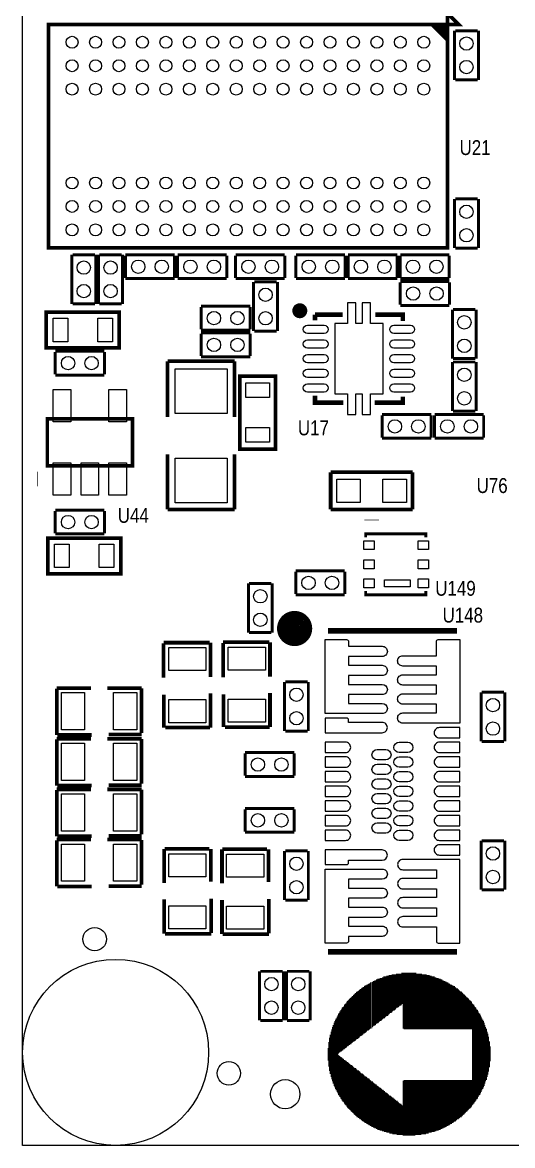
# Model space of a CAD drawing. Extents: x 0 to 80, y 0 to 80.
# Drawn here: x 0 to 16.72, y 0 to 38.32 of the extents above; entities that cross this region are included whole.
import ezdxf
from ezdxf.enums import TextEntityAlignment as Align

# ---------------------------------------------------------------- set-up
doc = ezdxf.new("R2010")
doc.units = 0
for name, color, linetype in [('BG_OUTLINE', 2, 'CONTINUOUS'), ('BG_SILKSCREEN_TOP', 1, 'CONTINUOUS'), ('PG_SILKSCREEN_TOP', 3, 'CONTINUOUS'), ('PIN_TOP', 4, 'CONTINUOUS'), ('RD_SILKSCREEN_TOP', 5, 'CONTINUOUS')]:
    doc.layers.add(name, color=color, linetype=linetype)

msp = doc.modelspace()

# ---------------------------------------------------------------- linework, layer by layer
at = {"layer": 'BG_OUTLINE'}
msp.add_lwpolyline([(0, 0), (0, 79.99984), (79.99984, 79.99984), (79.99984, 0)], close=True, dxfattribs=at)
at = {"layer": 'BG_SILKSCREEN_TOP', "const_width": 0.0254}
for points in [[(12.276836, 4.294886), (12.276836, 5.742686)], [(12.302236, 4.320286), (12.302236, 5.742686)], [(12.327636, 4.345686), (12.327636, 5.768086)], [(12.353036, 4.345686), (12.353036, 5.768086)], [(12.378436, 4.371086), (12.378436, 5.768086)], [(12.403836, 4.396486), (12.403836, 5.768086)], [(12.429236, 4.421886), (12.429236, 5.793486)], [(12.454636, 4.421886), (12.454636, 5.793486)], [(12.480036, 4.447286), (12.480036, 5.793486)], [(12.505436, 4.472686), (12.505436, 5.818886)], [(12.530836, 4.498086), (12.530836, 5.818886)], [(12.556236, 4.523486), (12.556236, 5.818886)], [(12.581636, 4.523486), (12.581636, 5.818886)], [(12.607036, 4.548886), (12.607036, 5.844286)], [(12.632436, 4.574286), (12.632436, 5.844286)], [(12.657836, 4.599686), (12.657836, 5.844286)], [(12.683236, 4.599686), (12.683236, 5.844286)], [(12.708636, 4.625086), (12.708636, 5.844286)], [(12.734036, 4.650486), (12.734036, 5.844286)], [(12.759436, 4.675886), (12.759436, 5.869686)], [(12.784836, 4.701286), (12.784836, 5.869686)], [(12.810236, 4.701286), (12.810236, 5.869686)], [(12.835636, 4.726686), (12.835636, 5.869686)], [(12.861036, 4.752086), (12.861036, 5.869686)], [(12.886436, 4.777486), (12.886436, 5.869686)], [(12.911836, 4.777486), (12.911836, 5.869686)], [(12.937236, 4.802886), (12.937236, 5.895086)], [(12.962636, 4.828286), (12.962636, 5.895086)], [(12.988036, 3.990086), (12.988036, 5.895086)], [(13.013436, 3.964686), (13.013436, 5.895086)], [(13.038836, 3.964686), (13.038836, 5.895086)], [(13.064236, 3.964686), (13.064236, 5.895086)], [(13.089636, 3.964686), (13.089636, 5.895086)], [(13.115036, 3.964686), (13.115036, 5.895086)], [(13.140436, 3.964686), (13.140436, 5.895086)], [(13.165836, 3.964686), (13.165836, 5.895086)], [(13.191236, 3.964686), (13.191236, 5.895086)], [(13.216636, 3.964686), (13.216636, 5.895086)], [(13.242036, 3.964686), (13.242036, 5.895086)], [(13.267436, 3.964686), (13.267436, 5.895086)], [(13.292836, 3.964686), (13.292836, 5.895086)], [(13.318236, 3.964686), (13.318236, 5.895086)], [(13.343636, 3.964686), (13.343636, 5.895086)], [(13.369036, 3.964686), (13.369036, 5.895086)], [(13.394436, 3.964686), (13.394436, 5.895086)], [(13.419836, 3.964686), (13.419836, 5.895086)], [(13.445236, 3.964686), (13.445236, 5.869686)], [(13.470636, 3.964686), (13.470636, 5.869686)], [(13.496036, 3.964686), (13.496036, 5.869686)], [(13.521436, 3.964686), (13.521436, 5.869686)], [(13.546836, 3.964686), (13.546836, 5.869686)], [(13.572236, 3.964686), (13.572236, 5.869686)], [(13.597636, 3.964686), (13.597636, 5.869686)], [(13.623036, 3.964686), (13.623036, 5.869686)], [(13.648436, 3.964686), (13.648436, 5.844286)], [(13.673836, 3.964686), (13.673836, 5.844286)], [(13.699236, 3.964686), (13.699236, 5.844286)], [(13.724636, 3.964686), (13.724636, 5.844286)], [(13.750036, 3.964686), (13.750036, 5.844286)], [(13.775436, 3.964686), (13.775436, 5.844286)], [(13.800836, 3.964686), (13.800836, 5.818886)], [(13.826236, 3.964686), (13.826236, 5.818886)], [(13.851636, 3.964686), (13.851636, 5.818886)], [(13.877036, 3.964686), (13.877036, 5.818886)], [(13.902436, 3.964686), (13.902436, 5.793486)], [(13.927836, 3.964686), (13.927836, 5.793486)], [(13.953236, 3.964686), (13.953236, 5.793486)], [(13.978636, 3.964686), (13.978636, 5.768086)], [(14.004036, 3.964686), (14.004036, 5.768086)], [(14.029436, 3.964686), (14.029436, 5.768086)], [(14.054836, 3.964686), (14.054836, 5.768086)], [(14.080236, 3.964686), (14.080236, 5.742686)], [(14.105636, 3.964686), (14.105636, 5.742686)], [(11.565636, 3.736086), (11.565636, 5.361686)], [(11.591036, 3.761486), (11.591036, 5.387086)], [(11.616436, 3.786886), (11.616436, 5.412486)], [(11.641836, 3.812286), (11.641836, 5.412486)], [(11.667236, 3.812286), (11.667236, 5.437886)], [(11.692636, 3.837686), (11.692636, 5.463286)], [(11.718036, 3.863086), (11.718036, 5.463286)], [(11.743436, 3.888486), (11.743436, 5.488686)], [(11.768836, 3.913886), (11.768836, 5.488686)], [(11.794236, 3.913886), (11.794236, 5.514086)], [(11.819636, 3.939286), (11.819636, 5.539486)], [(11.845036, 3.964686), (11.845036, 5.539486)], [(11.870436, 3.990086), (11.870436, 5.564886)], [(11.895836, 3.990086), (11.895836, 5.564886)], [(11.923014, 4.000246), (11.923014, 5.575046)], [(11.946636, 4.040886), (11.946636, 5.590286)], [(11.972036, 4.066286), (11.972036, 5.615686)], [(11.997436, 4.091686), (11.997436, 5.615686)], [(12.022836, 4.091686), (12.022836, 5.641086)], [(12.048236, 4.117086), (12.048236, 5.641086)], [(12.073636, 4.142486), (12.073636, 5.666486)], [(12.099036, 4.167886), (12.099036, 5.666486)], [(12.124436, 4.167886), (12.124436, 5.691886)], [(12.149836, 4.193286), (12.149836, 5.691886)], [(12.175236, 4.218686), (12.175236, 5.691886)], [(12.200636, 4.244086), (12.200636, 5.717286)], [(12.226036, 4.244086), (12.226036, 5.717286)], [(12.251436, 4.269486), (12.251436, 5.717286)], [(14.131036, 3.964686), (14.131036, 5.717286)], [(14.156436, 3.964686), (14.156436, 5.717286)], [(14.181836, 3.964686), (14.181836, 5.717286)], [(14.207236, 3.964686), (14.207236, 5.691886)], [(14.232636, 3.964686), (14.232636, 5.691886)], [(14.258036, 3.964686), (14.258036, 5.691886)], [(14.283436, 3.964686), (14.283436, 5.666486)], [(14.308836, 3.964686), (14.308836, 5.666486)], [(14.334236, 3.964686), (14.334236, 5.641086)], [(14.359636, 3.964686), (14.359636, 5.641086)], [(14.385036, 3.964686), (14.385036, 5.615686)], [(14.410436, 3.964686), (14.410436, 5.615686)], [(14.435836, 3.964686), (14.435836, 5.590286)], [(14.461236, 3.964686), (14.461236, 5.590286)], [(14.486636, 3.964686), (14.486636, 5.564886)], [(14.512036, 3.964686), (14.512036, 5.564886)], [(14.537436, 3.964686), (14.537436, 5.539486)], [(14.562836, 3.964686), (14.562836, 5.539486)], [(14.588236, 3.964686), (14.588236, 5.514086)], [(14.613636, 3.964686), (14.613636, 5.488686)], [(14.639036, 3.964686), (14.639036, 5.488686)], [(14.664436, 3.964686), (14.664436, 5.463286)], [(14.689836, 3.964686), (14.689836, 5.463286)], [(14.715236, 3.964686), (14.715236, 5.437886)], [(14.740636, 3.964686), (14.740636, 5.437886)], [(14.766036, 3.964686), (14.766036, 5.412486)], [(14.791436, 3.964686), (14.791436, 5.387086)], [(14.816836, 3.964686), (14.816836, 5.361686)], [(14.842236, 3.964686), (14.842236, 5.361686)], [(11.133836, 3.405886), (11.133836, 4.980686)], [(11.159236, 3.431286), (11.159236, 5.006086)], [(11.184636, 3.456686), (11.184636, 5.031486)], [(11.210036, 3.456686), (11.210036, 5.056886)], [(11.235436, 3.482086), (11.235436, 5.082286)], [(11.260836, 3.507486), (11.260836, 5.107686)], [(11.286236, 3.532886), (11.286236, 5.133086)], [(11.311636, 3.558286), (11.311636, 5.158486)], [(11.337036, 3.558286), (11.337036, 5.183886)], [(11.362436, 3.583686), (11.362436, 5.209286)], [(11.387836, 3.609086), (11.387836, 5.234686)], [(11.413236, 3.634486), (11.413236, 5.260086)], [(11.438636, 3.634486), (11.438636, 5.260086)], [(11.464036, 3.659886), (11.464036, 5.285486)], [(11.489436, 3.685286), (11.489436, 5.310886)], [(11.514836, 3.710686), (11.514836, 5.336286)], [(11.540236, 3.736086), (11.540236, 5.336286)], [(14.867636, 3.964686), (14.867636, 5.336286)], [(14.893036, 3.964686), (14.893036, 5.310886)], [(14.918436, 3.964686), (14.918436, 5.285486)], [(14.943836, 3.964686), (14.943836, 5.260086)], [(14.969236, 3.964686), (14.969236, 5.260086)], [(14.994636, 3.964686), (14.994636, 5.234686)], [(15.020036, 3.964686), (15.020036, 5.209286)], [(15.045436, 3.964686), (15.045436, 5.183886)], [(15.070836, 3.964686), (15.070836, 5.158486)], [(15.096236, 3.964686), (15.096236, 5.133086)], [(15.121636, 3.964686), (15.121636, 5.107686)], [(15.147036, 3.964686), (15.147036, 5.082286)], [(15.172436, 3.964686), (15.172436, 5.056886)], [(15.197836, 3.964686), (15.197836, 5.031486)], [(15.223236, 3.964686), (15.223236, 5.006086)], [(15.248636, 3.964686), (15.248636, 4.980686)], [(10.854436, 3.202686), (10.854436, 4.625086)], [(10.879836, 3.202686), (10.879836, 4.650486)], [(10.905236, 3.228086), (10.905236, 4.701286)], [(10.930636, 3.253486), (10.930636, 4.726686)], [(10.956036, 3.278886), (10.956036, 4.752086)], [(10.981436, 3.278886), (10.981436, 4.802886)], [(11.006836, 3.304286), (11.006836, 4.828286)], [(11.032236, 3.329686), (11.032236, 4.853686)], [(11.057636, 3.355086), (11.057636, 4.904486)], [(11.083036, 3.380486), (11.083036, 4.929886)], [(11.108436, 3.380486), (11.108436, 4.955286)], [(15.274036, 3.964686), (15.274036, 4.955286)], [(15.299436, 3.964686), (15.299436, 4.929886)], [(15.324836, 3.964686), (15.324836, 4.904486)], [(15.350236, 1.373886), (15.350236, 4.853686)], [(15.375636, 1.399286), (15.375636, 4.828286)], [(15.401036, 1.424686), (15.401036, 4.802886)], [(15.426436, 1.475486), (15.426436, 4.752086)], [(15.451836, 1.500886), (15.451836, 4.726686)], [(15.477236, 1.526286), (15.477236, 4.701286)], [(15.502636, 1.577086), (15.502636, 4.650486)], [(15.528036, 1.602486), (15.528036, 4.625086)], [(10.651236, 1.983486), (10.651236, 4.244086)], [(10.676636, 1.932686), (10.676636, 4.294886)], [(10.702036, 1.881886), (10.702036, 4.345686)], [(10.727436, 1.831086), (10.727436, 4.396486)], [(10.752836, 1.780286), (10.752836, 4.447286)], [(10.778236, 3.126486), (10.778236, 4.498086)], [(10.803636, 3.151886), (10.803636, 4.523486)], [(10.829036, 3.177286), (10.829036, 4.574286)], [(15.553436, 1.653286), (15.553436, 4.574286)], [(15.578836, 1.704086), (15.578836, 4.523486)], [(15.604236, 1.729486), (15.604236, 4.498086)], [(15.629636, 1.780286), (15.629636, 4.447286)], [(15.655036, 1.831086), (15.655036, 4.396486)], [(15.680436, 1.881886), (15.680436, 4.345686)], [(15.705836, 1.932686), (15.705836, 4.294886)], [(15.731236, 1.983486), (15.731236, 4.244086)], [(10.524236, 2.339086), (10.524236, 3.888486)], [(10.549636, 2.262886), (10.549636, 3.964686)], [(10.575036, 2.186686), (10.575036, 4.040886)], [(10.600436, 2.110486), (10.600436, 4.117086)], [(10.625836, 2.034286), (10.625836, 4.193286)], [(15.756636, 2.034286), (15.756636, 4.193286)], [(15.782036, 2.110486), (15.782036, 4.117086)], [(15.807436, 2.186686), (15.807436, 4.040886)], [(15.832836, 2.237486), (15.832836, 3.990086)], [(15.858236, 2.339086), (15.858236, 3.888486)], [(10.448036, 2.694686), (10.448036, 3.532886)], [(10.473436, 2.542286), (10.473436, 3.685286)], [(10.498836, 2.440686), (10.498836, 3.786886)], [(15.883636, 2.415286), (15.883636, 3.812286)], [(15.909036, 2.516886), (15.909036, 3.710686)], [(15.934436, 2.669286), (15.934436, 3.558286)], [(10.422636, 2.897886), (10.422636, 3.329686)], [(10.778236, 1.729486), (10.778236, 3.101086)], [(10.803636, 1.704086), (10.803636, 3.075686)], [(15.959836, 2.872486), (15.959836, 3.380486)], [(10.829036, 1.653286), (10.829036, 3.050286)], [(10.854436, 1.602486), (10.854436, 3.024886)], [(10.879836, 1.577086), (10.879836, 3.024886)], [(10.905236, 1.526286), (10.905236, 2.999486)], [(10.930636, 1.500886), (10.930636, 2.974086)], [(10.956036, 1.475486), (10.956036, 2.948686)], [(10.981436, 1.424686), (10.981436, 2.923286)], [(11.006836, 1.399286), (11.006836, 2.923286)], [(11.032236, 1.373886), (11.032236, 2.897886)], [(11.057636, 1.323086), (11.057636, 2.872486)], [(11.083036, 1.297686), (11.083036, 2.847086)], [(11.108436, 1.272286), (11.108436, 2.847086)], [(11.133836, 1.246886), (11.133836, 2.821686)], [(11.159236, 1.221486), (11.159236, 2.796286)], [(11.184636, 1.196086), (11.184636, 2.770886)], [(11.210036, 1.170686), (11.210036, 2.745486)], [(11.235436, 1.145286), (11.235436, 2.745486)], [(11.260836, 1.119886), (11.260836, 2.720086)], [(11.286236, 1.094486), (11.286236, 2.694686)], [(11.311636, 1.069086), (11.311636, 2.669286)], [(11.337036, 1.043686), (11.337036, 2.643886)], [(11.362436, 1.018286), (11.362436, 2.643886)], [(11.387836, 0.992886), (11.387836, 2.618486)], [(11.413236, 0.967486), (11.413236, 2.593086)], [(11.438636, 0.967486), (11.438636, 2.567686)], [(11.464036, 0.942086), (11.464036, 2.567686)], [(11.489436, 0.916686), (11.489436, 2.542286)], [(11.514836, 0.891286), (11.514836, 2.516886)], [(11.540236, 0.891286), (11.540236, 2.491486)], [(11.565636, 0.865886), (11.565636, 2.466086)], [(11.591036, 0.840486), (11.591036, 2.466086)], [(11.616436, 0.815086), (11.616436, 2.440686)], [(11.641836, 0.815086), (11.641836, 2.415286)], [(11.667236, 0.789686), (11.667236, 2.389886)], [(11.692636, 0.764286), (11.692636, 2.364486)], [(11.718036, 0.764286), (11.718036, 2.364486)], [(11.743436, 0.738886), (11.743436, 2.339086)], [(11.768836, 0.738886), (11.768836, 2.313686)], [(11.794236, 0.713486), (11.794236, 2.288286)], [(11.819636, 0.688086), (11.819636, 2.288286)], [(11.845036, 0.688086), (11.845036, 2.262886)], [(11.870436, 0.662686), (11.870436, 2.237486)], [(11.895836, 0.662686), (11.895836, 2.212086)], [(11.921236, 0.637286), (11.921236, 2.186686)], [(11.946636, 0.637286), (11.946636, 2.186686)], [(11.972036, 0.611886), (11.972036, 2.161286)], [(11.997436, 0.611886), (11.997436, 2.135886)], [(12.022836, 0.586486), (12.022836, 2.110486)], [(12.048236, 0.586486), (12.048236, 2.085086)], [(12.073636, 0.561086), (12.073636, 2.085086)], [(12.099036, 0.561086), (12.099036, 2.059686)], [(12.124436, 0.535686), (12.124436, 2.034286)], [(12.149836, 0.535686), (12.149836, 2.008886)], [(12.175236, 0.535686), (12.175236, 1.983486)], [(12.200636, 0.510286), (12.200636, 1.983486)], [(12.226036, 0.510286), (12.226036, 1.958086)], [(12.251436, 0.510286), (12.251436, 1.932686)], [(12.276836, 0.484886), (12.276836, 1.907286)], [(12.302236, 0.484886), (12.302236, 1.907286)], [(12.988036, 0.332486), (12.988036, 2.212086)], [(13.013436, 0.332486), (13.013436, 2.237486)], [(13.038836, 0.332486), (13.038836, 2.237486)], [(13.064236, 0.332486), (13.064236, 2.237486)], [(13.089636, 0.332486), (13.089636, 2.237486)], [(13.115036, 0.332486), (13.115036, 2.237486)], [(13.140436, 0.332486), (13.140436, 2.237486)], [(13.165836, 0.332486), (13.165836, 2.237486)], [(13.191236, 0.332486), (13.191236, 2.237486)], [(13.216636, 0.332486), (13.216636, 2.237486)], [(13.242036, 0.332486), (13.242036, 2.237486)], [(13.267436, 0.332486), (13.267436, 2.237486)], [(13.292836, 0.332486), (13.292836, 2.237486)], [(13.318236, 0.332486), (13.318236, 2.237486)], [(13.343636, 0.332486), (13.343636, 2.237486)], [(13.369036, 0.332486), (13.369036, 2.237486)], [(13.394436, 0.332486), (13.394436, 2.237486)], [(13.419836, 0.357886), (13.419836, 2.237486)], [(13.445236, 0.357886), (13.445236, 2.237486)], [(13.470636, 0.357886), (13.470636, 2.237486)], [(13.496036, 0.357886), (13.496036, 2.237486)], [(13.521436, 0.357886), (13.521436, 2.237486)], [(13.546836, 0.357886), (13.546836, 2.237486)], [(13.572236, 0.357886), (13.572236, 2.237486)], [(13.597636, 0.357886), (13.597636, 2.237486)], [(13.623036, 0.383286), (13.623036, 2.237486)], [(13.648436, 0.383286), (13.648436, 2.237486)], [(13.673836, 0.383286), (13.673836, 2.237486)], [(13.699236, 0.383286), (13.699236, 2.237486)], [(13.724636, 0.383286), (13.724636, 2.237486)], [(13.750036, 0.383286), (13.750036, 2.237486)], [(13.775436, 0.408686), (13.775436, 2.237486)], [(13.800836, 0.408686), (13.800836, 2.237486)], [(13.826236, 0.408686), (13.826236, 2.237486)], [(13.851636, 0.408686), (13.851636, 2.237486)], [(13.877036, 0.434086), (13.877036, 2.237486)], [(13.902436, 0.434086), (13.902436, 2.237486)], [(13.927836, 0.434086), (13.927836, 2.237486)], [(13.953236, 0.434086), (13.953236, 2.237486)], [(13.978636, 0.459486), (13.978636, 2.237486)], [(14.004036, 0.459486), (14.004036, 2.237486)], [(14.029436, 0.459486), (14.029436, 2.237486)], [(14.054836, 0.459486), (14.054836, 2.237486)], [(14.080236, 0.484886), (14.080236, 2.237486)], [(14.105636, 0.484886), (14.105636, 2.237486)], [(14.131036, 0.510286), (14.131036, 2.237486)], [(14.156436, 0.510286), (14.156436, 2.237486)], [(14.181836, 0.510286), (14.181836, 2.237486)], [(14.207236, 0.535686), (14.207236, 2.237486)], [(14.232636, 0.535686), (14.232636, 2.237486)], [(14.258036, 0.535686), (14.258036, 2.237486)], [(14.283436, 0.561086), (14.283436, 2.237486)], [(14.308836, 0.561086), (14.308836, 2.237486)], [(14.334236, 0.586486), (14.334236, 2.237486)], [(14.359636, 0.586486), (14.359636, 2.237486)], [(14.385036, 0.611886), (14.385036, 2.237486)], [(14.410436, 0.611886), (14.410436, 2.237486)], [(14.435836, 0.637286), (14.435836, 2.237486)], [(14.461236, 0.637286), (14.461236, 2.237486)], [(14.486636, 0.662686), (14.486636, 2.237486)], [(14.512036, 0.662686), (14.512036, 2.237486)], [(14.537436, 0.688086), (14.537436, 2.237486)], [(14.562836, 0.688086), (14.562836, 2.237486)], [(14.588236, 0.713486), (14.588236, 2.237486)], [(14.613636, 0.738886), (14.613636, 2.237486)], [(14.639036, 0.738886), (14.639036, 2.237486)], [(14.664436, 0.764286), (14.664436, 2.237486)], [(14.689836, 0.764286), (14.689836, 2.237486)], [(14.715236, 0.789686), (14.715236, 2.237486)], [(14.740636, 0.815086), (14.740636, 2.237486)], [(14.766036, 0.815086), (14.766036, 2.237486)], [(14.791436, 0.840486), (14.791436, 2.237486)], [(14.816836, 0.865886), (14.816836, 2.237486)], [(14.842236, 0.891286), (14.842236, 2.237486)], [(14.867636, 0.891286), (14.867636, 2.237486)], [(14.893036, 0.916686), (14.893036, 2.237486)], [(14.918436, 0.942086), (14.918436, 2.237486)], [(14.943836, 0.967486), (14.943836, 2.237486)], [(14.969236, 0.967486), (14.969236, 2.237486)], [(14.994636, 0.992886), (14.994636, 2.237486)], [(15.020036, 1.018286), (15.020036, 2.237486)], [(15.045436, 1.043686), (15.045436, 2.237486)], [(15.070836, 1.069086), (15.070836, 2.237486)], [(15.096236, 1.094486), (15.096236, 2.237486)], [(15.121636, 1.119886), (15.121636, 2.237486)], [(15.147036, 1.145286), (15.147036, 2.237486)], [(15.172436, 1.170686), (15.172436, 2.237486)], [(15.197836, 1.196086), (15.197836, 2.237486)], [(15.223236, 1.221486), (15.223236, 2.237486)], [(15.248636, 1.246886), (15.248636, 2.237486)], [(15.274036, 1.272286), (15.274036, 2.237486)], [(15.299436, 1.297686), (15.299436, 2.237486)], [(15.324836, 1.323086), (15.324836, 2.237486)], [(12.327636, 0.484886), (12.327636, 1.881886)], [(12.353036, 0.459486), (12.353036, 1.856486)], [(12.378436, 0.459486), (12.378436, 1.831086)], [(12.403836, 0.459486), (12.403836, 1.805686)], [(12.429236, 0.434086), (12.429236, 1.805686)], [(12.454636, 0.434086), (12.454636, 1.780286)], [(12.480036, 0.434086), (12.480036, 1.754886)], [(12.505436, 0.434086), (12.505436, 1.729486)], [(12.530836, 0.408686), (12.530836, 1.704086)], [(12.556236, 0.408686), (12.556236, 1.704086)], [(12.581636, 0.408686), (12.581636, 1.678686)], [(12.607036, 0.408686), (12.607036, 1.653286)], [(12.632436, 0.383286), (12.632436, 1.627886)], [(12.657836, 0.383286), (12.657836, 1.627886)], [(12.683236, 0.383286), (12.683236, 1.602486)], [(12.708636, 0.383286), (12.708636, 1.577086)], [(12.734036, 0.383286), (12.734036, 1.551686)], [(12.759436, 0.383286), (12.759436, 1.526286)], [(12.784836, 0.357886), (12.784836, 1.526286)], [(12.810236, 0.357886), (12.810236, 1.500886)], [(12.835636, 0.357886), (12.835636, 1.475486)], [(12.861036, 0.357886), (12.861036, 1.450086)], [(12.886436, 0.357886), (12.886436, 1.424686)], [(12.911836, 0.357886), (12.911836, 1.424686)], [(12.937236, 0.357886), (12.937236, 1.399286)], [(12.962636, 0.357886), (12.962636, 1.373886)]]:
    msp.add_lwpolyline(points, dxfattribs=at)
at = {"layer": 'PG_SILKSCREEN_TOP'}
for points, const_width in [([(14.499844, 38.2524), (14.880844, 38.2524), (14.499844, 38.6334)], 0.127), ([(14.499844, 30.6324), (14.499844, 38.2524), (0.885444, 38.2524), (0.885444, 30.6324)], 0.127), ([(3.302, 28.4353), (0.8128, 28.4353), (0.8128, 27.2161), (3.302, 27.2161)], 0.127), ([(8.636, 23.7617), (8.636, 26.2509), (7.4168, 26.2509), (7.4168, 23.7617)], 0.127), ([(0.848614, 24.7904), (3.748786, 24.7904), (3.748786, 23.1902), (0.848614, 23.1902)], 0.124968), ([(3.3528, 20.7264), (0.8636, 20.7264), (0.8636, 19.5072), (3.3528, 19.5072)], 0.127)]:
    msp.add_lwpolyline(points, close=True, dxfattribs=dict(at, const_width=const_width))
for points, const_width in [([(13.991844, 38.227), (14.474444, 37.7444), (14.474444, 37.8714), (14.144244, 38.2016), (14.245844, 38.2016), (14.449044, 37.9984), (14.499844, 38.0492), (14.499844, 38.2524), (14.347444, 38.2524), (14.347444, 38.227), (14.474444, 38.1)], 0.127), ([(14.741144, 36.3601), (14.741144, 38.0365)], 0.1016), ([(14.766544, 38.0365), (15.528544, 38.0365)], 0.1016), ([(15.553944, 38.0365), (15.553944, 36.3601)], 0.1016), ([(15.528544, 36.3601), (14.766544, 36.3601)], 0.1016), ([(14.741144, 30.6197), (14.741144, 32.2961)], 0.1016), ([(14.766544, 32.2961), (15.528544, 32.2961)], 0.1016), ([(15.553944, 32.2961), (15.553944, 30.6197)], 0.1016), ([(15.528544, 30.6197), (14.766544, 30.6197)], 0.1016), ([(1.685544, 28.7147), (1.685544, 30.3911)], 0.1016), ([(1.710944, 30.3911), (2.472944, 30.3911)], 0.1016), ([(2.498344, 30.3911), (2.498344, 28.7147)], 0.1016), ([(2.599944, 28.7147), (2.599944, 30.3911)], 0.1016), ([(2.625344, 30.3911), (3.387344, 30.3911)], 0.1016), ([(3.412744, 30.3911), (3.412744, 28.7147)], 0.1016), ([(3.514344, 30.3911), (5.190744, 30.3911)], 0.1016), ([(3.514344, 29.6037), (3.514344, 30.3657)], 0.1016), ([(5.190744, 30.3657), (5.190744, 29.6037)], 0.1016), ([(5.292344, 30.3911), (6.968744, 30.3911)], 0.1016), ([(5.292344, 29.6037), (5.292344, 30.3657)], 0.1016), ([(6.968744, 30.3657), (6.968744, 29.6037)], 0.1016), ([(7.273544, 30.3911), (8.949944, 30.3911)], 0.1016), ([(7.273544, 29.6037), (7.273544, 30.3657)], 0.1016), ([(8.949944, 30.3657), (8.949944, 29.6037)], 0.1016), ([(9.330944, 30.3911), (11.007344, 30.3911)], 0.1016), ([(9.330944, 29.6037), (9.330944, 30.3657)], 0.1016), ([(11.007344, 30.3657), (11.007344, 29.6037)], 0.1016), ([(11.108944, 30.3911), (12.785344, 30.3911)], 0.1016), ([(11.108944, 29.6037), (11.108944, 30.3657)], 0.1016), ([(12.785344, 30.3657), (12.785344, 29.6037)], 0.1016), ([(12.886944, 30.3911), (14.563344, 30.3911)], 0.1016), ([(12.886944, 29.6037), (12.886944, 30.3657)], 0.1016), ([(14.563344, 30.3657), (14.563344, 29.6037)], 0.1016), ([(5.190744, 29.5783), (3.514344, 29.5783)], 0.1016), ([(6.968744, 29.5783), (5.292344, 29.5783)], 0.1016), ([(8.949944, 29.5783), (7.273544, 29.5783)], 0.1016), ([(7.8867, 27.7876), (7.8867, 29.464)], 0.1016), ([(7.9121, 29.464), (8.6741, 29.464)], 0.1016), ([(8.6995, 29.464), (8.6995, 27.7876)], 0.1016), ([(11.007344, 29.5783), (9.330944, 29.5783)], 0.1016), ([(12.785344, 29.5783), (11.108944, 29.5783)], 0.1016), ([(14.563344, 29.5783), (12.886944, 29.5783)], 0.1016), ([(12.8905, 29.4767), (14.5669, 29.4767)], 0.1016), ([(12.8905, 28.6893), (12.8905, 29.4513)], 0.1016), ([(14.5669, 29.4513), (14.5669, 28.6893)], 0.1016), ([(2.472944, 28.7147), (1.710944, 28.7147)], 0.1016), ([(3.387344, 28.7147), (2.625344, 28.7147)], 0.1016), ([(6.096, 28.6385), (7.7724, 28.6385)], 0.1016), ([(6.096, 27.8511), (6.096, 28.6131)], 0.1016), ([(7.7724, 28.6131), (7.7724, 27.8511)], 0.1016), ([(10.924032, 28.347924), (9.980676, 28.347924)], 0.1524), ([(9.980676, 28.347924), (9.980676, 28.157932)], 0.1524), ([(12.980924, 28.132278), (12.980924, 28.347924), (12.03706, 28.347924)], 0.1524), ([(14.5669, 28.6639), (12.8905, 28.6639)], 0.1016), ([(14.6685, 26.8478), (14.6685, 28.5242)], 0.1016), ([(14.6939, 28.5242), (15.4559, 28.5242)], 0.1016), ([(15.4813, 28.5242), (15.4813, 26.8478)], 0.1016), ([(7.7724, 27.8257), (6.096, 27.8257)], 0.1016), ([(6.096, 27.7241), (7.7724, 27.7241)], 0.1016), ([(6.096, 26.9367), (6.096, 27.6987)], 0.1016), ([(7.7724, 27.6987), (7.7724, 26.9367)], 0.1016), ([(8.6741, 27.7876), (7.9121, 27.7876)], 0.1016), ([(1.1176, 27.1018), (2.794, 27.1018)], 0.1016), ([(1.1176, 26.3144), (1.1176, 27.0764)], 0.1016), ([(2.794, 27.0764), (2.794, 26.3144)], 0.1016), ([(7.7724, 26.9113), (6.096, 26.9113)], 0.1016), ([(15.4559, 26.8478), (14.6939, 26.8478)], 0.1016), ([(4.953, 26.7589), (4.953, 24.8539)], 0.127), ([(7.239, 26.7589), (4.953, 26.7589)], 0.127), ([(7.239, 24.8539), (7.239, 26.7589)], 0.127), ([(14.6685, 25.0571), (14.6685, 26.7335)], 0.1016), ([(14.6939, 26.7335), (15.4559, 26.7335)], 0.1016), ([(15.4813, 26.7335), (15.4813, 25.0571)], 0.1016), ([(2.794, 26.289), (1.1176, 26.289)], 0.1016), ([(9.980676, 25.580848), (9.980676, 25.347676), (10.949686, 25.347676)], 0.1524), ([(12.011406, 25.347676), (12.980924, 25.347676), (12.980924, 25.546558)], 0.1524), ([(12.2682, 24.9428), (13.9446, 24.9428)], 0.1016), ([(12.2682, 24.1554), (12.2682, 24.9174)], 0.1016), ([(13.9446, 24.9174), (13.9446, 24.1554)], 0.1016), ([(14.0589, 24.9428), (15.7353, 24.9428)], 0.1016), ([(14.0589, 24.1554), (14.0589, 24.9174)], 0.1016), ([(15.4559, 25.0571), (14.6939, 25.0571)], 0.1016), ([(15.7353, 24.9174), (15.7353, 24.1554)], 0.1016), ([(13.9446, 24.13), (12.2682, 24.13)], 0.1016), ([(15.7353, 24.13), (14.0589, 24.13)], 0.1016), ([(4.953, 21.7043), (4.953, 23.5839)], 0.127), ([(7.239, 23.5839), (7.239, 21.7043)], 0.127), ([(0.4953, 22.7457), (0.5207, 22.7457)], 0.500126), ([(10.5156, 22.9743), (13.3096, 22.9743)], 0.127), ([(10.5156, 21.7043), (10.5156, 22.9743)], 0.127), ([(13.3096, 22.9743), (13.3096, 21.7043)], 0.127), ([(1.1176, 21.6789), (2.794, 21.6789)], 0.1016), ([(1.1176, 20.8915), (1.1176, 21.6535)], 0.1016), ([(2.794, 21.6535), (2.794, 20.8915)], 0.1016), ([(7.239, 21.7043), (4.953, 21.7043)], 0.127), ([(13.3096, 21.7043), (10.5156, 21.7043)], 0.127), ([(11.9126, 21.35632), (11.9126, 21.33092)], 0.500126), ([(2.794, 20.8661), (1.1176, 20.8661)], 0.1016), ([(13.7668, 20.74672), (13.7668, 20.87372), (11.7094, 20.87372), (11.7094, 20.74672)], 0.100076), ([(9.3218, 19.60372), (10.9982, 19.60372)], 0.1016), ([(9.3218, 18.81632), (9.3218, 19.57832)], 0.1016), ([(10.9982, 19.57832), (10.9982, 18.81632)], 0.1016), ([(7.7089, 17.5006), (7.7089, 19.177)], 0.1016), ([(7.7343, 19.177), (8.4963, 19.177)], 0.1016), ([(8.5217, 19.177), (8.5217, 17.5006)], 0.1016), ([(10.9982, 18.79092), (9.3218, 18.79092)], 0.1016), ([(13.7668, 18.91792), (13.7668, 18.79092), (11.7094, 18.79092), (11.7094, 18.91792)], 0.100076), ([(10.423906, 17.56029), (14.823694, 17.56029)], 0.199898), ([(8.4963, 17.5006), (7.7343, 17.5006)], 0.1016), ([(4.8133, 17.1577), (6.3881, 17.1577)], 0.127), ([(4.8133, 15.9639), (4.8133, 17.1323)], 0.127), ([(6.4135, 17.1577), (6.4135, 15.9893)], 0.127), ([(6.8453, 17.1704), (8.4201, 17.1704)], 0.127), ([(6.8453, 15.9766), (6.8453, 17.145)], 0.127), ([(8.4455, 17.1704), (8.4455, 16.002)], 0.127), ([(8.9408, 14.14272), (8.9408, 15.81912)], 0.1016), ([(8.9662, 15.81912), (9.7282, 15.81912)], 0.1016), ([(9.7536, 15.81912), (9.7536, 14.14272)], 0.1016), ([(1.1684, 15.6083), (2.3368, 15.6083)], 0.127), ([(1.1684, 14.0081), (1.1684, 15.5829)], 0.127), ([(4.064, 15.6083), (2.8956, 15.6083)], 0.127), ([(4.064, 14.0716), (4.064, 15.5956)], 0.127), ([(4.826, 15.3797), (4.826, 14.2621)], 0.127), ([(6.4135, 14.2621), (6.4135, 15.4305)], 0.127), ([(6.858, 15.3924), (6.858, 14.2748)], 0.127), ([(8.4455, 14.2748), (8.4455, 15.4432)], 0.127), ([(15.6464, 13.78712), (15.6464, 15.46352)], 0.1016), ([(15.6718, 15.46352), (16.4338, 15.46352)], 0.1016), ([(16.4592, 15.46352), (16.4592, 13.78712)], 0.1016), ([(4.8768, 14.2621), (6.4008, 14.2621)], 0.127), ([(6.9088, 14.2748), (8.4328, 14.2748)], 0.127), ([(9.7282, 14.14272), (8.9662, 14.14272)], 0.1016), ([(1.1684, 13.8811), (2.3368, 13.8811)], 0.127), ([(1.1684, 12.2809), (1.1684, 13.8557)], 0.127), ([(2.3622, 14.0081), (1.1938, 14.0081)], 0.127), ([(4.064, 13.8811), (2.8956, 13.8811)], 0.127), ([(2.9464, 14.0208), (4.064, 14.0208)], 0.127), ([(4.064, 12.3444), (4.064, 13.8684)], 0.127), ([(16.4338, 13.78712), (15.6718, 13.78712)], 0.1016), ([(7.5946, 13.40612), (9.271, 13.40612)], 0.1016), ([(7.5946, 12.61872), (7.5946, 13.38072)], 0.1016), ([(9.271, 13.38072), (9.271, 12.61872)], 0.1016), ([(2.3622, 12.2809), (1.1938, 12.2809)], 0.127), ([(2.9464, 12.2936), (4.064, 12.2936)], 0.127), ([(9.271, 12.59332), (7.5946, 12.59332)], 0.1016), ([(1.1684, 12.1539), (2.3368, 12.1539)], 0.127), ([(1.1684, 10.5537), (1.1684, 12.1285)], 0.127), ([(4.064, 12.1539), (2.8956, 12.1539)], 0.127), ([(4.064, 10.6172), (4.064, 12.1412)], 0.127), ([(7.5946, 11.50112), (9.271, 11.50112)], 0.1016), ([(7.5946, 10.71372), (7.5946, 11.47572)], 0.1016), ([(9.271, 11.47572), (9.271, 10.71372)], 0.1016), ([(9.271, 10.68832), (7.5946, 10.68832)], 0.1016), ([(1.1684, 10.4394), (2.3368, 10.4394)], 0.127), ([(1.1684, 8.8392), (1.1684, 10.414)], 0.127), ([(2.3622, 10.5537), (1.1938, 10.5537)], 0.127), ([(4.064, 10.4394), (2.8956, 10.4394)], 0.127), ([(2.9464, 10.5664), (4.064, 10.5664)], 0.127), ([(4.064, 8.9027), (4.064, 10.4267)], 0.127), ([(15.6464, 8.7249), (15.6464, 10.4013)], 0.1016), ([(15.6718, 10.4013), (16.4338, 10.4013)], 0.1016), ([(16.4592, 10.4013), (16.4592, 8.7249)], 0.1016), ([(4.8387, 10.1219), (4.8387, 8.9535)], 0.127), ([(6.3754, 10.1219), (4.8514, 10.1219)], 0.127), ([(6.4262, 9.0043), (6.4262, 10.1219)], 0.127), ([(6.8072, 10.1092), (6.8072, 8.9408)], 0.127), ([(8.3439, 10.1092), (6.8199, 10.1092)], 0.127), ([(8.3947, 8.9916), (8.3947, 10.1092)], 0.127), ([(8.9408, 8.37692), (8.9408, 10.05332)], 0.1016), ([(8.9662, 10.05332), (9.7282, 10.05332)], 0.1016), ([(9.7536, 10.05332), (9.7536, 8.37692)], 0.1016), ([(2.3622, 8.8392), (1.1938, 8.8392)], 0.127), ([(2.9464, 8.8519), (4.064, 8.8519)], 0.127), ([(4.8387, 7.2263), (4.8387, 8.3947)], 0.127), ([(6.4389, 8.4201), (6.4389, 7.2517)], 0.127), ([(6.8072, 7.2136), (6.8072, 8.382)], 0.127), ([(8.4074, 8.4074), (8.4074, 7.239)], 0.127), ([(16.4338, 8.7249), (15.6718, 8.7249)], 0.1016), ([(9.7282, 8.37692), (8.9662, 8.37692)], 0.1016), ([(6.4389, 7.2263), (4.8641, 7.2263)], 0.127), ([(8.4074, 7.2136), (6.8326, 7.2136)], 0.127), ([(14.823694, 6.61035), (10.423906, 6.61035)], 0.199898), ([(8.0899, 4.2672), (8.0899, 5.9436)], 0.1016), ([(8.1153, 5.9436), (8.8773, 5.9436)], 0.1016), ([(8.9027, 5.9436), (8.9027, 4.2672)], 0.1016), ([(9.0043, 4.2672), (9.0043, 5.9436)], 0.1016), ([(9.0297, 5.9436), (9.7917, 5.9436)], 0.1016), ([(9.8171, 5.9436), (9.8171, 4.2672)], 0.1016), ([(8.8773, 4.2672), (8.1153, 4.2672)], 0.1016), ([(9.7917, 4.2672), (9.0297, 4.2672)], 0.1016)]:
    msp.add_lwpolyline(points, dxfattribs=dict(at, const_width=const_width))
for points, const_width in [([(9.590532, 28.482544, 1), (9.333484, 28.482544, 1)], 0.254), ([(9.785604, 17.640554, 1), (8.785596, 17.640486, 1)], 0.199898), ([(9.785604, 17.640554, 1), (8.785596, 17.640486, 1)], 0.199898), ([(9.785604, 17.640554, 1), (8.785596, 17.640486, 1)], 0.199898), ([(9.585706, 17.640554, 1), (8.985494, 17.640486, 1)], 0.199898), ([(9.585706, 17.640554, 1), (8.985494, 17.640486, 1)], 0.199898), ([(9.585706, 17.640554, 1), (8.985494, 17.640486, 1)], 0.199898), ([(9.385554, 17.640554, 1), (9.185646, 17.640486, 1)], 0.199898), ([(9.385554, 17.640554, 1), (9.185646, 17.640486, 1)], 0.199898), ([(9.385554, 17.640554, 1), (9.185646, 17.640486, 1)], 0.199898)]:
    msp.add_lwpolyline(points, format="xyb", close=True, dxfattribs=dict(at, const_width=const_width))
at = {"layer": 'PIN_TOP'}
for points in [[(12.305792, 28.047696), (11.87069, 28.047696), (11.87069, 28.74772), (11.590782, 28.74772), (11.590782, 28.047696), (11.370818, 28.047696), (11.370818, 28.74772), (11.09091, 28.74772), (11.09091, 28.047696), (10.655808, 28.047696), (10.655808, 25.647904), (11.09091, 25.647904), (11.09091, 24.94788), (11.370818, 24.94788), (11.370818, 25.647904), (11.590782, 25.647904), (11.590782, 24.94788), (11.87069, 24.94788), (11.87069, 25.647904), (12.305792, 25.647904)], [(1.04521, 27.42565), (1.04521, 28.22575), (1.545336, 28.22575), (1.545336, 27.42565)], [(2.56921, 27.42565), (2.56921, 28.22575), (3.069336, 28.22575), (3.069336, 27.42565)], [(5.207, 26.5049), (6.985, 26.5049), (6.985, 24.9809), (5.207, 24.9809)], [(1.048766, 24.69007), (1.048766, 25.790144), (1.648714, 25.790144), (1.648714, 24.69007)], [(2.948686, 24.69007), (2.948686, 25.790144), (3.548634, 25.790144), (3.548634, 24.69007)], [(7.62635, 26.018363), (8.42645, 26.018363), (8.42645, 25.518237), (7.62635, 25.518237)], [(7.62635, 24.494363), (8.42645, 24.494363), (8.42645, 23.994237), (7.62635, 23.994237)], [(5.207, 23.4569), (6.985, 23.4569), (6.985, 21.9329), (5.207, 21.9329)], [(1.048766, 22.190202), (1.048766, 23.290276), (1.648714, 23.290276), (1.648714, 22.190202)], [(1.998726, 22.190202), (1.998726, 23.290276), (2.598674, 23.290276), (2.598674, 22.190202)], [(2.948686, 22.190202), (2.948686, 23.290276), (3.548634, 23.290276), (3.548634, 22.190202)], [(10.72515, 21.93925), (10.72515, 22.73935), (11.52525, 22.73935), (11.52525, 21.93925)], [(12.29995, 21.93925), (12.29995, 22.73935), (13.10005, 22.73935), (13.10005, 21.93925)], [(1.09601, 19.71675), (1.09601, 20.51685), (1.596136, 20.51685), (1.596136, 19.71675)], [(2.62001, 19.71675), (2.62001, 20.51685), (3.120136, 20.51685), (3.120136, 19.71675)], [(11.650726, 20.632293), (12.000738, 20.632293), (12.000738, 20.332319), (11.650726, 20.332319)], [(13.500862, 20.632293), (13.850874, 20.632293), (13.850874, 20.332319), (13.500862, 20.332319)], [(11.650726, 19.982307), (12.000738, 19.982307), (12.000738, 19.682333), (11.650726, 19.682333)], [(13.500862, 19.982307), (13.850874, 19.982307), (13.850874, 19.682333), (13.500862, 19.682333)], [(11.650726, 19.332321), (12.000738, 19.332321), (12.000738, 19.032347), (11.650726, 19.032347)], [(12.355703, 19.299809), (13.225653, 19.299809), (13.225653, 19.064859), (12.355703, 19.064859)], [(13.500862, 19.332321), (13.850874, 19.332321), (13.850874, 19.032347), (13.500862, 19.032347)], [(6.2611, 16.2052), (4.9911, 16.2052), (4.9911, 16.9926), (6.2611, 16.9926)], [(8.2931, 16.2179), (7.0231, 16.2179), (7.0231, 17.0053), (8.2931, 17.0053)], [(2.1209, 15.4559), (2.1209, 14.1859), (1.3335, 14.1859), (1.3335, 15.4559)], [(3.8989, 15.4559), (3.8989, 14.1859), (3.1115, 14.1859), (3.1115, 15.4559)], [(6.2611, 14.4272), (4.9911, 14.4272), (4.9911, 15.2146), (6.2611, 15.2146)], [(8.2931, 14.4399), (7.0231, 14.4399), (7.0231, 15.2273), (8.2931, 15.2273)], [(2.1209, 13.7287), (2.1209, 12.4587), (1.3335, 12.4587), (1.3335, 13.7287)], [(3.8989, 13.7287), (3.8989, 12.4587), (3.1115, 12.4587), (3.1115, 13.7287)], [(2.1209, 12.0015), (2.1209, 10.7315), (1.3335, 10.7315), (1.3335, 12.0015)], [(3.8989, 12.0015), (3.8989, 10.7315), (3.1115, 10.7315), (3.1115, 12.0015)], [(2.1209, 10.287), (2.1209, 9.017), (1.3335, 9.017), (1.3335, 10.287)], [(3.8989, 10.287), (3.8989, 9.017), (3.1115, 9.017), (3.1115, 10.287)], [(4.9911, 9.9568), (6.2611, 9.9568), (6.2611, 9.1694), (4.9911, 9.1694)], [(6.9596, 9.9441), (8.2296, 9.9441), (8.2296, 9.1567), (6.9596, 9.1567)], [(4.9911, 8.1788), (6.2611, 8.1788), (6.2611, 7.3914), (4.9911, 7.3914)], [(6.9596, 8.1661), (8.2296, 8.1661), (8.2296, 7.3787), (6.9596, 7.3787)]]:
    msp.add_lwpolyline(points, close=True, dxfattribs=at)
for points in [[(10.29081, 27.707717), (9.720834, 27.707717, -1), (9.720834, 27.987879), (10.29081, 27.987879, -1)], [(13.240766, 27.707717), (12.67079, 27.707717, -1), (12.67079, 27.987879), (13.240766, 27.987879, -1)], [(10.29081, 27.207845), (9.720834, 27.207845, -1), (9.720834, 27.488007), (10.29081, 27.488007, -1)], [(13.240766, 27.207845), (12.67079, 27.207845, -1), (12.67079, 27.488007), (13.240766, 27.488007, -1)], [(10.29081, 26.707719), (9.720834, 26.707719, -1), (9.720834, 26.987881), (10.29081, 26.987881, -1)], [(13.240766, 26.707719), (12.67079, 26.707719, -1), (12.67079, 26.987881), (13.240766, 26.987881, -1)], [(10.29081, 26.207593), (9.720834, 26.207593, -1), (9.720834, 26.487755), (10.29081, 26.487755, -1)], [(13.240766, 26.207593), (12.67079, 26.207593, -1), (12.67079, 26.487755), (13.240766, 26.487755, -1)], [(10.29081, 25.707721), (9.720834, 25.707721, -1), (9.720834, 25.987883), (10.29081, 25.987883, -1)], [(13.240766, 25.707721), (12.67079, 25.707721, -1), (12.67079, 25.987883), (13.240766, 25.987883, -1)], [(12.273788, 17.035526, -0.414229), (12.448794, 16.86052, -0.414417), (12.273788, 16.685514), (11.12393, 16.685514), (11.12393, 16.38554), (12.273788, 16.38554, -0.414214), (12.448794, 16.210534, -0.414432), (12.273788, 16.035528), (11.12393, 16.035528), (11.12393, 15.735554), (12.273788, 15.735554, -0.414198), (12.448794, 15.560548, -0.414448), (12.273788, 15.385542), (11.12393, 15.385542), (11.12393, 15.085314), (12.273788, 15.085314, -0.414041), (12.448794, 14.910562, -0.414464), (12.273788, 14.735556), (10.32383, 14.735556), (10.32383, 17.260316), (11.059922, 17.260316, -0.413339), (11.12393, 17.196562), (11.12393, 17.035526)], [(14.92377, 17.260316), (14.92377, 14.410436), (12.973812, 14.410436, -0.414397), (12.798806, 14.585442, -0.414249), (12.973812, 14.760448), (14.12367, 14.760448), (14.12367, 15.060422), (12.973812, 15.060422, -0.414381), (12.798806, 15.235428, -0.414265), (12.973812, 15.410434), (14.12367, 15.410434), (14.12367, 15.710408), (12.973812, 15.710408, -0.414365), (12.798806, 15.885414, -0.41428), (12.973812, 16.06042), (14.12367, 16.06042), (14.12367, 16.360394), (12.973812, 16.360394, -0.41435), (12.798806, 16.5354, -0.414296), (12.973812, 16.710406), (14.12367, 16.710406), (14.12367, 17.196308, -0.414317), (14.187678, 17.260316)], [(11.12393, 14.435328), (11.12393, 14.52118, 0.414329), (11.059922, 14.585188), (10.32383, 14.585188), (10.32383, 14.085316), (12.273788, 14.085316, 0.414401), (12.448794, 14.260322, 0.414245), (12.273788, 14.435328)], [(14.92377, 14.260322), (14.223746, 14.260322, 0.414214), (14.04874, 14.085316, 0.414214), (14.223746, 13.91031), (14.92377, 13.91031)], [(10.32383, 13.410438), (11.023854, 13.410438, 0.414214), (11.19886, 13.585444, 0.414214), (11.023854, 13.76045), (10.32383, 13.76045)], [(12.398883, 13.160248), (12.098909, 13.160248, -1), (12.098909, 13.51026), (12.398883, 13.51026, -1)], [(13.148691, 13.410438), (12.848717, 13.410438, -1), (12.848717, 13.76045), (13.148691, 13.76045, -1)], [(14.92377, 13.76045), (14.223746, 13.76045, 0.414214), (14.04874, 13.585444, 0.414214), (14.223746, 13.410438), (14.92377, 13.410438)], [(10.32383, 12.910312), (11.023854, 12.910312, 0.414214), (11.19886, 13.085318, 0.414214), (11.023854, 13.260324), (10.32383, 13.260324)], [(13.148691, 12.910312), (12.848717, 12.910312, -1), (12.848717, 13.260324), (13.148691, 13.260324, -1)], [(14.92377, 13.260324), (14.223746, 13.260324, 0.414214), (14.04874, 13.085318, 0.414214), (14.223746, 12.910312), (14.92377, 12.910312)], [(10.32383, 12.41044), (11.023854, 12.41044, 0.414214), (11.19886, 12.585446, 0.414214), (11.023854, 12.760452), (10.32383, 12.760452)], [(12.398883, 12.660376), (12.098909, 12.660376, -1), (12.098909, 13.010388), (12.398883, 13.010388, -1)], [(13.148691, 12.41044), (12.848717, 12.41044, -1), (12.848717, 12.760452), (13.148691, 12.760452, -1)], [(14.92377, 12.760452), (14.223746, 12.760452, 0.414214), (14.04874, 12.585446, 0.414214), (14.223746, 12.41044), (14.92377, 12.41044)], [(12.398883, 12.16025), (12.098909, 12.16025, -1), (12.098909, 12.510262), (12.398883, 12.510262, -1)], [(10.32383, 11.910314), (11.023854, 11.910314, 0.414214), (11.19886, 12.08532, 0.414214), (11.023854, 12.260326), (10.32383, 12.260326)], [(12.398883, 11.660378), (12.098909, 11.660378, -1), (12.098909, 12.01039), (12.398883, 12.01039, -1)], [(13.148691, 11.910314), (12.848717, 11.910314, -1), (12.848717, 12.260326), (13.148691, 12.260326, -1)], [(14.92377, 12.260326), (14.223746, 12.260326, 0.414214), (14.04874, 12.08532, 0.414214), (14.223746, 11.910314), (14.92377, 11.910314)], [(10.32383, 11.410188), (11.023854, 11.410188, 0.414214), (11.19886, 11.585194, 0.414214), (11.023854, 11.7602), (10.32383, 11.7602)], [(12.398883, 11.160252), (12.098909, 11.160252, -1), (12.098909, 11.510264), (12.398883, 11.510264, -1)], [(13.148691, 11.410188), (12.848717, 11.410188, -1), (12.848717, 11.7602), (13.148691, 11.7602, -1)], [(14.92377, 11.7602), (14.223746, 11.7602, 0.414214), (14.04874, 11.585194, 0.414214), (14.223746, 11.410188), (14.92377, 11.410188)], [(10.32383, 10.910316), (11.023854, 10.910316, 0.414214), (11.19886, 11.085322, 0.414214), (11.023854, 11.260328), (10.32383, 11.260328)], [(13.148691, 10.910316), (12.848717, 10.910316, -1), (12.848717, 11.260328), (13.148691, 11.260328, -1)], [(14.92377, 11.260328), (14.223746, 11.260328, 0.414214), (14.04874, 11.085322, 0.414214), (14.223746, 10.910316), (14.92377, 10.910316)], [(10.32383, 10.41019), (11.023854, 10.41019, 0.414214), (11.19886, 10.585196, 0.414214), (11.023854, 10.760202), (10.32383, 10.760202)], [(12.398883, 10.66038), (12.098909, 10.66038, -1), (12.098909, 11.010392), (12.398883, 11.010392, -1)], [(13.148691, 10.41019), (12.848717, 10.41019, -1), (12.848717, 10.760202), (13.148691, 10.760202, -1)], [(14.92377, 10.760202), (14.223746, 10.760202, 0.414214), (14.04874, 10.585196, 0.414214), (14.223746, 10.41019), (14.92377, 10.41019)], [(10.32383, 9.585452), (11.059922, 9.585452, 0.414201), (11.12393, 9.64946), (11.12393, 9.735312), (12.273788, 9.735312, 0.414198), (12.448794, 9.910318, 0.414448), (12.273788, 10.085324), (10.32383, 10.085324)], [(14.92377, 10.26033), (14.223746, 10.26033, 0.414214), (14.04874, 10.085324, 0.414214), (14.223746, 9.910318), (14.92377, 9.910318)], [(14.92377, 9.760204), (12.973812, 9.760204, 0.414397), (12.798806, 9.585198, 0.414249), (12.973812, 9.410192), (14.12367, 9.410192), (14.12367, 9.110218), (12.973812, 9.110218, 0.414381), (12.798806, 8.935212, 0.414265), (12.973812, 8.760206), (14.12367, 8.760206), (14.12367, 8.460232), (12.973812, 8.460232, 0.414365), (12.798806, 8.285226, 0.41428), (12.973812, 8.11022), (14.12367, 8.11022), (14.12367, 7.810246), (12.973812, 7.810246, 0.41435), (12.798806, 7.63524, 0.414296), (12.973812, 7.460234), (14.12367, 7.460234), (14.12367, 6.974332, 0.414317), (14.187678, 6.910324), (14.92377, 6.910324)], [(11.12393, 7.135114), (11.12393, 6.974078, -0.413339), (11.059922, 6.910324), (10.32383, 6.910324), (10.32383, 9.435084), (12.273788, 9.435084, -0.414464), (12.448794, 9.260078, -0.414041), (12.273788, 9.085326), (11.12393, 9.085326), (11.12393, 8.785098), (12.273788, 8.785098, -0.414448), (12.448794, 8.610092, -0.414198), (12.273788, 8.435086), (11.12393, 8.435086), (11.12393, 8.135112), (12.273788, 8.135112, -0.414432), (12.448794, 7.960106, -0.414214), (12.273788, 7.7851), (11.12393, 7.7851), (11.12393, 7.485126), (12.273788, 7.485126, -0.414417), (12.448794, 7.31012, -0.414229), (12.273788, 7.135114)]]:
    msp.add_lwpolyline(points, format="xyb", close=True, dxfattribs=at)
for centre, radius in [((1.692656, 37.642292), 0.2032), ((2.492756, 37.642292), 0.2032), ((3.292602, 37.642292), 0.2032), ((4.092702, 37.642292), 0.2032), ((4.892548, 37.642292), 0.2032), ((5.692648, 37.642292), 0.2032), ((6.492748, 37.642292), 0.2032), ((7.292594, 37.642292), 0.2032), ((8.092694, 37.642292), 0.2032), ((8.89254, 37.642292), 0.2032), ((9.69264, 37.642292), 0.2032), ((10.49274, 37.642292), 0.2032), ((11.292586, 37.642292), 0.2032), ((12.092686, 37.642292), 0.2032), ((12.892532, 37.642292), 0.2032), ((13.692632, 37.642292), 0.2032), ((15.147544, 37.599112), 0.2286), ((1.692656, 36.842446), 0.2032), ((2.492756, 36.842446), 0.2032), ((3.292602, 36.842446), 0.2032), ((4.092702, 36.842446), 0.2032), ((4.892548, 36.842446), 0.2032), ((5.692648, 36.842446), 0.2032), ((6.492748, 36.842446), 0.2032), ((7.292594, 36.842446), 0.2032), ((8.092694, 36.842446), 0.2032), ((8.89254, 36.842446), 0.2032), ((9.69264, 36.842446), 0.2032), ((10.49274, 36.842446), 0.2032), ((11.292586, 36.842446), 0.2032), ((12.092686, 36.842446), 0.2032), ((12.892532, 36.842446), 0.2032), ((13.692632, 36.842446), 0.2032), ((15.147544, 36.797488), 0.2286), ((1.692656, 36.042346), 0.2032), ((2.492756, 36.042346), 0.2032), ((3.292602, 36.042346), 0.2032), ((4.092702, 36.042346), 0.2032), ((4.892548, 36.042346), 0.2032), ((5.692648, 36.042346), 0.2032), ((6.492748, 36.042346), 0.2032), ((7.292594, 36.042346), 0.2032), ((8.092694, 36.042346), 0.2032), ((8.89254, 36.042346), 0.2032), ((9.69264, 36.042346), 0.2032), ((10.49274, 36.042346), 0.2032), ((11.292586, 36.042346), 0.2032), ((12.092686, 36.042346), 0.2032), ((12.892532, 36.042346), 0.2032), ((13.692632, 36.042346), 0.2032), ((1.692656, 32.842454), 0.2032), ((2.492756, 32.842454), 0.2032), ((3.292602, 32.842454), 0.2032), ((4.092702, 32.842454), 0.2032), ((4.892548, 32.842454), 0.2032), ((5.692648, 32.842454), 0.2032), ((6.492748, 32.842454), 0.2032), ((7.292594, 32.842454), 0.2032), ((8.092694, 32.842454), 0.2032), ((8.89254, 32.842454), 0.2032), ((9.69264, 32.842454), 0.2032), ((10.49274, 32.842454), 0.2032), ((11.292586, 32.842454), 0.2032), ((12.092686, 32.842454), 0.2032), ((12.892532, 32.842454), 0.2032), ((13.692632, 32.842454), 0.2032), ((1.692656, 32.042354), 0.2032), ((2.492756, 32.042354), 0.2032), ((3.292602, 32.042354), 0.2032), ((4.092702, 32.042354), 0.2032), ((4.892548, 32.042354), 0.2032), ((5.692648, 32.042354), 0.2032), ((6.492748, 32.042354), 0.2032), ((7.292594, 32.042354), 0.2032), ((8.092694, 32.042354), 0.2032), ((8.89254, 32.042354), 0.2032), ((9.69264, 32.042354), 0.2032), ((10.49274, 32.042354), 0.2032), ((11.292586, 32.042354), 0.2032), ((12.092686, 32.042354), 0.2032), ((12.892532, 32.042354), 0.2032), ((13.692632, 32.042354), 0.2032), ((15.147544, 31.858712), 0.2286), ((1.692656, 31.242508), 0.2032), ((2.492756, 31.242508), 0.2032), ((3.292602, 31.242508), 0.2032), ((4.092702, 31.242508), 0.2032), ((4.892548, 31.242508), 0.2032), ((5.692648, 31.242508), 0.2032), ((6.492748, 31.242508), 0.2032), ((7.292594, 31.242508), 0.2032), ((8.092694, 31.242508), 0.2032), ((8.89254, 31.242508), 0.2032), ((9.69264, 31.242508), 0.2032), ((10.49274, 31.242508), 0.2032), ((11.292586, 31.242508), 0.2032), ((12.092686, 31.242508), 0.2032), ((12.892532, 31.242508), 0.2032), ((13.692632, 31.242508), 0.2032), ((15.147544, 31.057088), 0.2286), ((2.091944, 29.953712), 0.2286), ((3.006344, 29.953712), 0.2286), ((3.951732, 29.9847), 0.2286), ((4.753356, 29.9847), 0.2286), ((5.729732, 29.9847), 0.2286), ((6.531356, 29.9847), 0.2286), ((7.710932, 29.9847), 0.2286), ((8.512556, 29.9847), 0.2286), ((9.768332, 29.9847), 0.2286), ((10.569956, 29.9847), 0.2286), ((11.546332, 29.9847), 0.2286), ((12.347956, 29.9847), 0.2286), ((13.324332, 29.9847), 0.2286), ((14.125956, 29.9847), 0.2286), ((2.091944, 29.152088), 0.2286), ((3.006344, 29.152088), 0.2286), ((8.2931, 29.026612), 0.2286), ((13.327888, 29.0703), 0.2286), ((14.129512, 29.0703), 0.2286), ((6.533388, 28.2321), 0.2286), ((7.335012, 28.2321), 0.2286), ((8.2931, 28.224988), 0.2286), ((15.0749, 28.086812), 0.2286), ((6.533388, 27.3177), 0.2286), ((7.335012, 27.3177), 0.2286), ((15.0749, 27.285188), 0.2286), ((1.554988, 26.6954), 0.2286), ((2.356612, 26.6954), 0.2286), ((15.0749, 26.296112), 0.2286), ((15.0749, 25.494488), 0.2286), ((12.705588, 24.5364), 0.2286), ((13.507212, 24.5364), 0.2286), ((14.496288, 24.5364), 0.2286), ((15.297912, 24.5364), 0.2286), ((1.554988, 21.2725), 0.2286), ((2.356612, 21.2725), 0.2286), ((9.759188, 19.19732), 0.2286), ((10.560812, 19.19732), 0.2286), ((8.1153, 18.739612), 0.2286), ((8.1153, 17.937988), 0.2286), ((9.3472, 15.381732), 0.2286), ((16.0528, 15.026132), 0.2286), ((9.3472, 14.580108), 0.2286), ((16.0528, 14.224508), 0.2286), ((8.031988, 12.99972), 0.2286), ((8.833612, 12.99972), 0.2286), ((8.031988, 11.09472), 0.2286), ((8.833612, 11.09472), 0.2286), ((16.0528, 9.963912), 0.2286), ((9.3472, 9.615932), 0.2286), ((16.0528, 9.162288), 0.2286), ((9.3472, 8.814308), 0.2286), ((2.464054, 7.041134), 0.40005), ((3.17754, 3.17754), 3.175), ((8.4963, 5.506212), 0.2286), ((9.4107, 5.506212), 0.2286), ((8.4963, 4.704588), 0.2286), ((9.4107, 4.704588), 0.2286), ((7.041134, 2.464054), 0.40005), ((8.9662, 1.7526), 0.499999)]:
    msp.add_circle(centre, radius, dxfattribs=at)

# ---------------------------------------------------------------- texts
at = {"layer": 'RD_SILKSCREEN_TOP', "width": 0.85}
for s, p in [('U21', (15.4432, 33.7947)), ('U148', (15.0241, 17.8435))]:
    msp.add_text(s, height=0.508, dxfattribs=at).set_placement(p, align=Align.CENTER)
for s, p in [('U17', (9.398, 24.2316)), ('U76', (15.494, 22.2631)), ('U44', (3.2512, 21.2471)), ('U149', (14.0843, 18.7579))]:
    msp.add_text(s, height=0.508, dxfattribs=at).set_placement(p)

doc.saveas('drawing.dxf')
